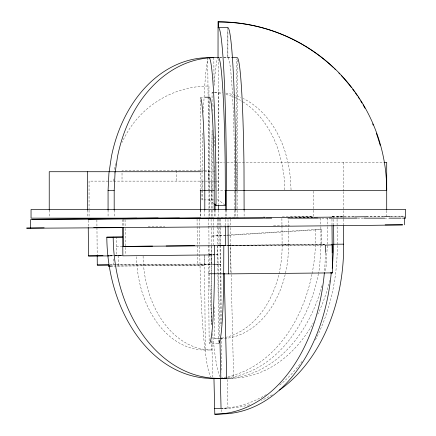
<?xml version="1.0" encoding="UTF-8"?>
<svg xmlns="http://www.w3.org/2000/svg" width="436" height="436" viewBox="0 0 436 436"><rect width="100%" height="100%" fill="white"/><g stroke="black" fill="none" stroke-linecap="round" stroke-linejoin="round"><path stroke-width="0.33" stroke-dasharray="2.18 1.64" d="M218.36 190.516L218.49 59.013M227.445 27.43L227.412 57.465L227.881 57.661A142.283 7.052 90 0 1 234.617 167.947L234.721 190.516M227.881 57.661L227.908 30.291M236.666 189.622L236.797 58.827M237.26 59.705L237.13 189.818L237.13 162.328M225.766 235.538L211.231 236.089L315.533 229.538L321.915 229.494L319.648 266.946A142.283 104.433 89.6 0 1 318.574 273.012M327.316 245.648L326.03 266.908A142.283 104.433 89.6 0 1 325.212 271.623M226.448 235.495L228.486 235.364M229.167 235.32L321.915 229.494M227.952 245.479L324.945 244.373M226.72 378.459L233.614 378.192A142.283 104.433 89.6 0 0 313.424 322.705M221.052 408.532L227.946 408.265A162.928 119.584 89.6 0 0 249.632 404.706M110.166 255.736L113.425 255.681M110.733 266.064L113.513 266.02L113.447 258.265M109.512 255.638L113.387 255.594M263.001 217.341L265.72 217.313M290.867 217.052L313.299 216.817M332.297 216.616L343.421 216.529L343.437 218.545M263.529 217.384L265.568 217.368M290.719 217.101L313.152 216.866M332.183 216.67L333.54 216.654L333.556 218.676M226.535 245.354L325.082 244.324M114.679 255.578L122.026 255.496M122.342 255.812L116.499 255.878L116.336 237.08M209.084 254.907L211.395 254.88M115.562 255.796L122.205 255.747M208.964 254.935L217.777 254.842L209.013 254.902M110.215 266.145L204.239 265.295L204.146 254.956M136.533 256.722A95.097 67.967 89.4 0 0 205.302 350.048L211.874 349.977L211.787 339.791M114.777 255.67L122.227 255.61M208.397 254.924L217.777 254.842M199.939 264.123L213.389 264.096M214.801 264.249L116.308 264.919M215.466 264.243L220.818 264.194L214.071 264.102M116.897 265.993L204.239 265.295M217.875 343.361L209.166 343.437L208.566 274.391M343.421 216.529L337.039 216.567L337.055 218.589M332.265 216.665L333.54 216.654M291.253 217.335L313.631 217.193M324.847 244.34L321.016 244.362L320.863 226.862M221.488 338.156A93.288 68.474 89.6 0 0 282.125 244.721L288.507 244.678L288.283 219.079M226.431 245.386L228.448 245.375M229.118 245.37L230.459 245.359L233.614 378.192L227.87 378.23A142.283 104.433 89.6 0 0 322.019 285.64M116.417 246.476L122.799 246.438M113.796 255.888L122.881 255.834M110.194 264.963L115.633 264.925M213.814 264.227L220.196 264.189M214.185 306.895L214.463 338.723L220.845 338.679A93.288 68.474 89.6 0 0 288.507 244.678M227.772 245.392L324.041 244.912M228.993 245.621L324.607 245.136M109.877 255.91L112.537 255.899M113.36 255.801L109.109 255.807M219.368 57.465L223.39 57.465M224.06 57.465L231.434 57.465M219.837 57.661L231.903 57.661M212.065 105.463L212.065 92.601L218.36 92.601A97.915 72.719 -90 0 1 222.436 92.754M200.179 97.228L204.201 97.228M212.065 162.328L213.417 162.328M216.114 162.328L224.436 162.328M227.074 162.328L383.309 162.328M203.737 170.781L122.026 170.781L122.026 181.12M204.402 170.781L208.484 170.781L208.484 181.12M200.816 171.724L214.24 171.724M215.215 181.12L89.058 181.12L89.058 208.822M215.798 181.12L218.36 181.12M216.741 190.516L224.862 190.516M213.667 199.911L201.923 199.911A142.283 7.052 90 0 1 202.751 133.116M217.019 199.911L218.36 199.911L225.336 205.323M318.04 218.142L328.918 218.142M357.476 218.142L363.602 218.142M384.481 218.142L388.552 218.142M116.205 264.854A159.745 0.311 -0.5 0 1 197.454 264.085L211.476 264.281L211.318 246.155M208.975 199.911L213.673 203.558M291.046 189.845L290.458 177.735L288.599 165.173L285.542 153.047A97.915 72.719 -90 0 0 243.234 98.509M284.752 189.845L284.163 177.735L282.31 165.173L279.253 153.047A97.915 72.719 90 0 0 243.157 102.002M227.265 379.571L227.946 408.265L221.564 408.309A162.928 119.584 89.6 0 0 266.451 394.487M217.711 246.122L219.853 336.26M221.592 409.557L221.684 413.312M209.013 245.245L209.138 253.845M209.144 254.51L209.7 279.367A132.871 11.663 89.5 0 0 211.989 324.351M199.672 246.651L199.775 253.932M199.786 254.591L200.337 279.449A132.871 11.663 89.5 0 0 210.795 376.982M343.443 219.221L343.497 225.287M337.061 219.264L337.279 244.193M333.567 219.352L333.616 225.412M331.954 219.106L332.009 225.205M327.169 218.044L327.24 226.131M327.245 226.802L327.398 244.324M320.787 218.087L320.858 226.186M281.896 218.441L282.125 244.721M230.235 219.085L230.301 227.167M230.312 227.843L230.704 273.552M227.995 219.417L228.05 225.543M225.488 219.346L225.543 226.088M220.447 219.123L220.518 227.21M220.523 227.886L220.671 244.727M219.809 219.085L220.033 244.738M220.038 245.397L220.73 325.812M218.768 219.101L218.834 227.189M218.839 227.859L218.986 244.705M217.471 219.15L217.689 244.77M217.695 245.446L217.94 273.634M217.951 274.985L218.534 342.004M213.82 57.661L214.071 84.137M214.572 136.419L214.659 145.924M214.855 166.29L215.068 188.505M213.427 219.161L213.498 227.243M213.504 227.919L213.651 244.765M211.089 219.21L211.16 227.314M211.166 227.99L211.307 244.814M211.051 254.886L211.656 324.847M207.705 57.661L208.076 96.361M208.081 97.037L208.969 189.845M208.784 218.965L209.008 244.569M208.321 245.528L208.392 254.253M208.408 255.594L208.561 273.715M204.489 255.638L205.302 350.048M199.426 219.046L199.65 245.326M197.067 219.014L197.454 264.085M125.061 219.771L125.116 226.42M125.132 228.442L125.285 246.068M125.296 247.408L125.361 254.793M123.252 219.472L123.317 226.785M122.565 219.477L122.63 226.791M118.145 255.785L118.232 266.118M96.89 219.973L97.19 254.956M88.186 220.262L88.252 227.576M220.676 245.403L221.27 324.618M221.368 337.519L221.63 372.142M211.313 245.484L211.912 324.7M212.005 336.924L212.305 376.977M386.71 210.686L386.71 218.142M343.546 162.328L343.546 190.914M343.546 191.595L343.546 209.978M343.546 210.653L343.546 218.142M313.691 191.191L313.691 216.12M244.106 210.059L244.106 218.142M237.13 191.191L237.13 217.471M235.816 210.059L235.816 218.142M234.721 191.191L234.721 218.142M226.431 210.059L226.431 217.471M225.336 210.043L225.336 218.142M218.36 92.601L218.36 204.386M218.36 210.163L218.36 217.477M215.084 210.059L215.084 217.471M214.185 210.038L214.185 217.466M212.065 130.511L212.065 189.845M212 191.197L212 208.822M212 210.163L212 218.142M211.951 181.12L211.951 189.845M211.951 190.516L211.951 209.498M211.951 210.163L211.951 218.142M209.563 97.904L209.563 189.845M209.563 190.516L209.563 218.142M208.953 96.214L208.953 86.023A95.097 95.097 0 0 0 122.129 142.327M208.953 96.89L208.975 190.516M208.975 191.186L208.975 218.142M204.8 210.059L204.8 217.471M202.566 181.12L202.566 189.845M202.566 190.516L202.566 199.911M200.538 210.059L200.538 216.796M200.179 99.937L200.179 171.048M200.179 173.065L200.179 189.845M200.179 210.059L200.179 218.142M176.596 170.781L176.596 181.12M114.183 210.059L114.183 217.471M108.068 210.059L108.068 217.471M89.058 210.163L89.058 217.477M87.652 210.07L87.652 217.471M49.23 210.07L49.23 217.471M211.307 199.911A142.283 7.052 90 0 1 212.201 130.528M212.855 111.044A142.283 7.052 90 0 1 213.128 104.493M214.174 85.407A142.283 7.052 90 0 1 217.695 58.266M203.416 112.401A142.283 7.052 90 0 1 208.043 58.876M113.856 181.12A95.097 95.097 0 0 1 113.91 177.85M114.178 173.266A95.097 95.097 0 0 1 115.747 162.246M225.826 93.119A97.915 72.719 -90 0 1 240.83 97.392M212.065 92.601A97.915 72.719 90 0 1 214.103 92.639M214.785 92.672A97.915 72.719 90 0 1 221.559 93.44M225.941 94.399A97.915 72.719 90 0 1 234.535 97.392M235.14 97.664A97.915 72.719 90 0 1 242.618 101.664M337.284 245.55A162.928 119.584 89.6 0 1 314.972 340.761M302.104 361.335A162.928 119.584 89.6 0 1 278.522 386.062M400.984 216.31A187.938 0.371 -0.5 0 1 389.975 216.474M383.729 216.55A187.938 0.371 -0.5 0 1 365.929 216.763M354.043 216.888A187.938 0.371 -0.5 0 1 332.668 217.112M313.141 217.308A187.938 0.371 -0.5 0 1 298.137 217.455M217.183 217.455A187.938 0.371 -0.5 0 1 238.416 217.27M263.093 217.068A187.938 0.371 -0.5 0 1 265.17 217.052M282.255 216.91A187.938 0.371 -0.5 0 1 313.157 216.676M332.559 216.534A187.938 0.371 -0.5 0 1 354.359 216.381M366.126 216.305A187.938 0.371 -0.5 0 1 383.729 216.207M389.997 216.18A187.938 0.371 -0.5 0 1 402.559 216.152M403.066 216.158A187.938 0.371 -0.5 0 1 404.592 216.169M313.206 217.264A168.558 0.332 -0.5 0 1 293.848 217.455M220.158 376.9A132.871 11.663 89.5 0 1 212.561 331.654M315.533 229.538A142.283 104.433 89.6 0 1 312.062 273.726M311.925 274.397A142.283 104.433 89.6 0 1 221.848 377.69M272.244 394.798A162.928 119.584 89.6 0 1 261.426 400.39M148.126 226.72A187.938 0.371 -0.5 0 1 164.846 226.567M208.364 226.175A187.938 0.371 -0.5 0 1 229.614 225.99M273.508 225.63A187.938 0.371 -0.5 0 1 289.635 225.499M220.85 338.249A93.288 68.474 89.6 0 1 214.463 338.723M109.905 264.914A159.745 0.311 -0.5 0 1 115.578 264.859M211.874 349.977A95.097 67.967 89.4 0 1 143.09 255.343M318.443 273.683A142.283 104.433 89.6 0 1 227.554 377.734M329.747 280.299A142.283 104.433 89.6 0 1 317.828 314.231M325.343 253.142A168.558 114.45 87.8 0 1 324.449 271.884"/><path stroke-width="0.65" d="M333.169 67.384A168.558 168.318 -67.5 0 0 218.065 21.8L218.027 57.465L218.496 57.661A142.283 7.052 90 0 1 225.227 167.947L225.407 205.378L216.022 205.378L214.185 203.955M218.065 21.8L218.529 21.991L218.523 27.621A162.928 8.071 -90 0 1 226.431 190.516L226.431 210.059M108.068 210.059L108.068 190.516L108.918 173.31L111.453 156.399A132.871 100.907 90 0 1 207.705 57.661L218.496 57.661M114.183 210.059L114.183 190.516L115.028 173.31L117.562 156.399A132.871 100.907 -90 0 1 213.82 57.661M333.616 225.412L333.78 244.28L332.412 266.865A142.283 104.433 89.6 0 1 332.188 268.211M331.224 272.98A168.558 114.45 87.8 0 1 221.695 413.933L214.801 414.2L213.956 378.541L227.232 378.235L220.338 378.497L221.052 408.532L214.67 408.57M88.252 227.576L88.497 255.954L103.005 255.719M110.254 266.069L108.395 266.124L110.215 266.145M125.05 218.441L88.176 218.932L200.516 217.995M93.762 227.603L123.323 227.45L123.486 246.427L225.712 245.626L225.548 226.758M106.809 237.184L122.718 237.042L106.809 237.184A142.283 104.433 89.6 0 0 214.468 378.317L212.316 378.339M122.799 246.438L152.6 246.127M166.143 245.986L194.581 245.686M333.496 244.258L343.661 244.149L343.503 225.957M331.742 244.302L333.78 244.28M208.964 254.935L122.881 255.834L122.636 227.456M213.967 218.098L123.246 218.807M218.452 245.632L225.712 245.626M179.409 218.076L96.874 218.627A159.745 0.311 -0.5 0 1 158.148 218.022M97.195 255.627L97.277 265.044L108.831 264.968M330.384 272.898L332.423 272.887L332.014 225.886M213.956 378.541L226.72 378.459L224.229 273.427M109.213 255.916L88.497 255.954M231.903 57.661L237.266 57.661A142.283 7.052 90 0 1 244.002 167.947L244.106 210.059M204.871 97.228L209.563 97.228A93.288 4.622 90 0 1 214.185 190.516L214.185 210.038M383.991 162.328L386.71 162.328L386.71 210.005M200.745 171.724L49.23 171.724L49.23 210.07M108.068 190.516L114.183 190.516M200.179 190.516L214.185 190.516M271.721 218.142L31.043 218.142L31.043 209.498L405.676 209.498L405.676 218.142L402.444 218.142M287.967 218.142L317.719 218.142M329.202 218.142L356.817 218.142M364.207 218.142L384.481 218.142M389.234 218.142L401.153 218.142M109.109 255.807L108.302 255.785M332.423 272.887A168.558 0.332 -0.5 0 1 228.469 273.873L208.561 273.715M218.06 27.43L227.908 27.621A162.928 8.071 90 0 1 235.816 190.516L235.816 210.059M219.951 340.325L220.85 378.274A142.283 104.433 89.6 0 1 113.191 237.14M404.603 217.499L404.663 224.813M228.055 226.224L228.469 273.873M30.324 219.472L30.4 228.115M223.81 245.582L223.668 283.04A97.915 6.115 89.5 0 1 218.545 343.355M214.436 245.664L214.294 283.122A97.915 6.115 89.5 0 1 209.956 342.62M225.336 210.043L225.336 190.516L386.71 190.347A168.558 168.318 -67.5 0 0 218.529 21.991M218.36 205.024L218.36 209.498M215.084 203.994L215.084 210.059M204.8 210.059L204.8 190.516A93.288 4.622 -90 0 0 200.778 98.024M200.538 190.516L200.538 210.059M87.652 171.724L87.652 210.07M209.52 58.064A142.283 7.052 -90 0 1 216.022 205.378M334.14 68.305A168.558 168.318 -67.5 0 1 335.578 69.695M338.865 72.997A168.558 168.318 -67.5 0 1 339.791 73.962M341.159 75.417A168.558 168.318 -67.5 0 1 351.498 87.652M352.708 89.249A168.558 168.318 -67.5 0 1 354.675 91.936M355.449 93.026A168.558 168.318 -67.5 0 1 357.351 95.773M358.092 96.885A168.558 168.318 -67.5 0 1 359.558 99.125M360.627 100.82A168.558 168.318 -67.5 0 1 362.027 103.092M363.052 104.809A168.558 168.318 -67.5 0 1 365.03 108.281M372.671 123.873A168.558 168.318 -67.5 0 1 373.189 125.099M376.333 133.182A168.558 168.318 -67.5 0 1 380.165 145.281M332.232 252.88A168.558 114.45 87.8 0 0 332.178 244.869L325.283 245.136A168.558 114.45 87.8 0 1 325.343 252.477M343.661 244.149A162.928 119.584 89.6 0 1 279.503 390.084M385.141 224.845A187.938 0.371 -0.5 0 1 224.426 226.775A187.938 0.371 -0.5 0 1 44.145 227.821M402.69 216.278A187.938 0.371 -0.5 0 1 401.447 216.305M389.975 216.474A187.938 0.371 -0.5 0 1 384.312 216.545M365.929 216.763A187.938 0.371 -0.5 0 1 354.675 216.883M331.938 217.123A187.938 0.371 -0.5 0 1 313.8 217.302M290.409 217.526A187.938 0.371 -0.5 0 1 266.129 217.755M262.755 217.782A187.938 0.371 -0.5 0 1 40.51 219.472A187.938 0.371 -0.5 0 1 136.779 218.185M97.277 265.044A159.745 0.311 -0.5 0 1 108.586 264.93M324.389 272.565A168.558 114.45 87.8 0 1 214.801 414.2"/></g></svg>
